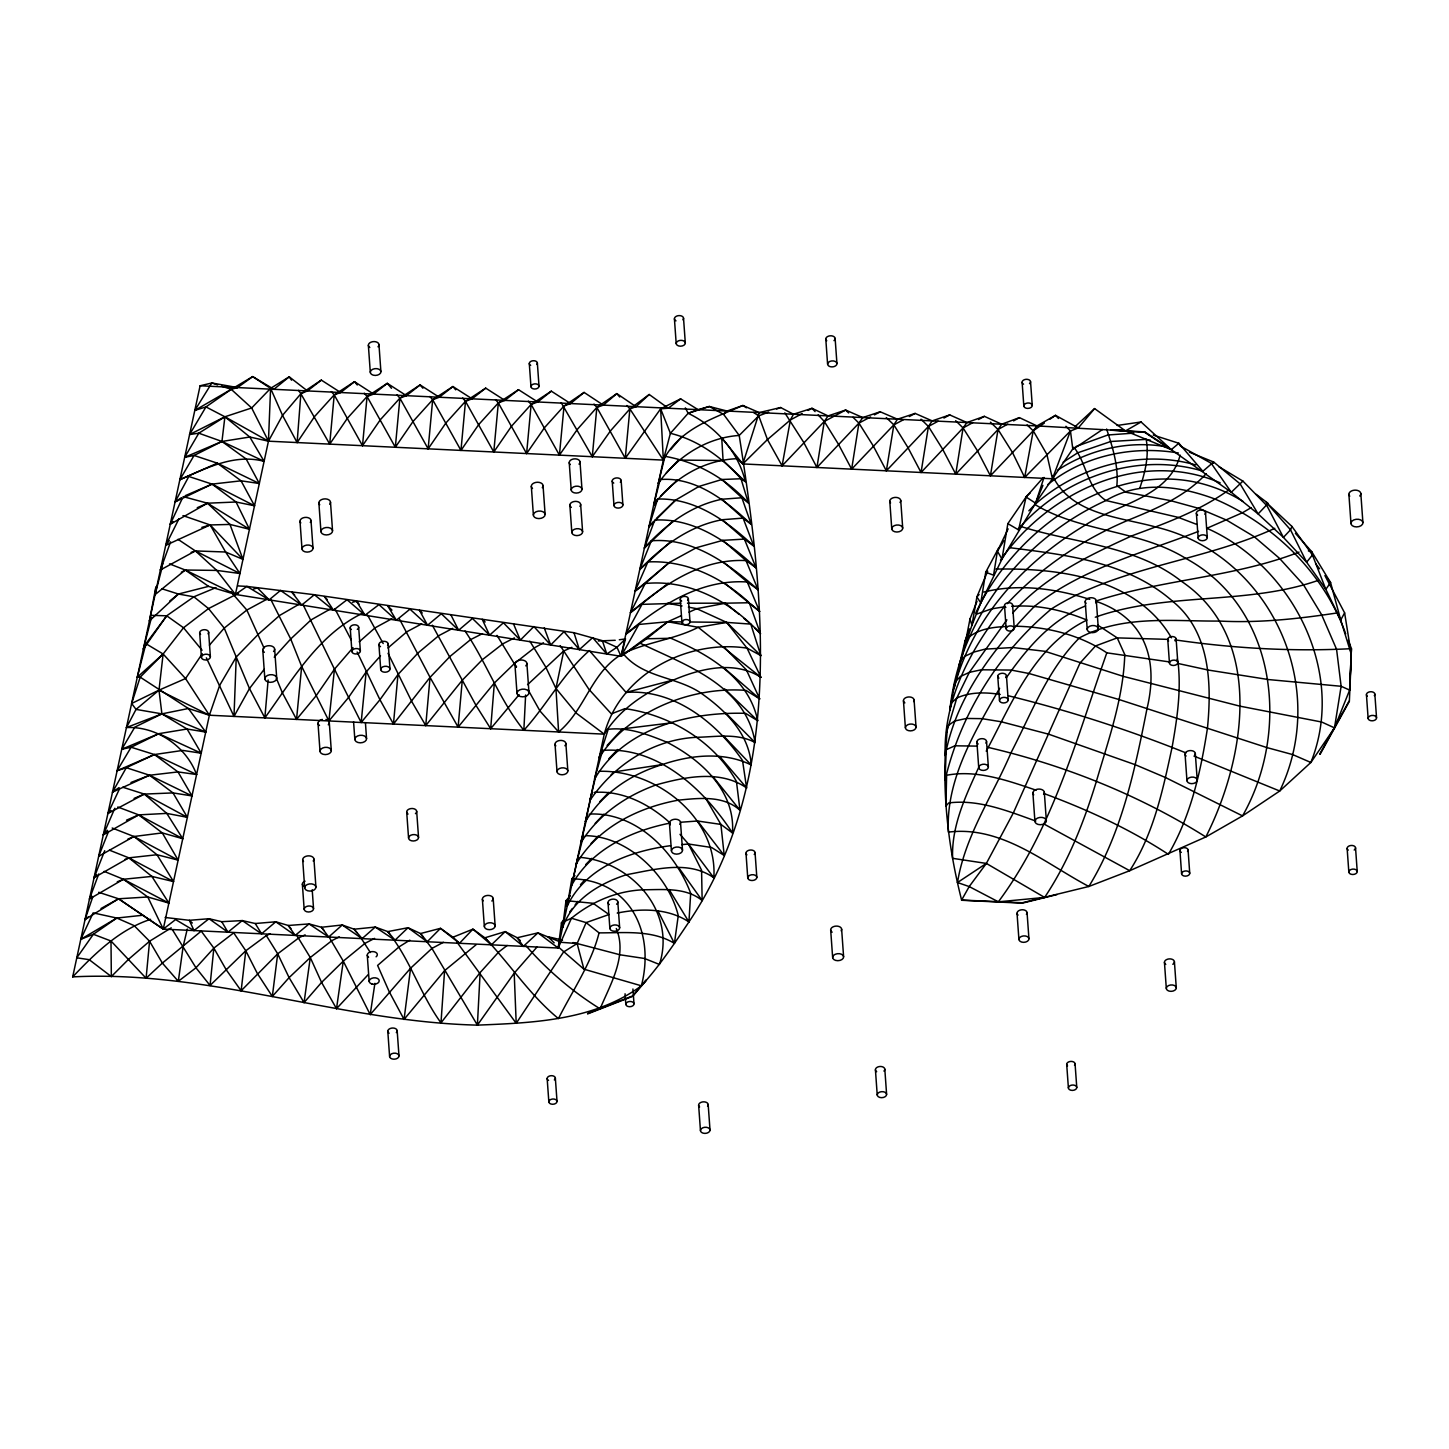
<?xml version="1.0" encoding="UTF-8"?>
<svg xmlns="http://www.w3.org/2000/svg" width="1449" height="1449" viewBox="0 0 1449 1449"><rect width="100%" height="100%" fill="white"/><g stroke="black" fill="none" stroke-linecap="round" stroke-linejoin="round"><path stroke-width="1.5" d="M594.144 792.422C622.563 790.248 649.695 804.267 670.181 823.05C631.347 830.748 591.717 849.114 571.757 885.031L571.848 878.8L574.927 875.649M264.298 669.203L249.482 688.565L233.995 716.404L236.241 657.013L224.233 628.105L208.529 608.58L193.876 596.807L178.408 594.036L162.034 588.819M681.32 615.644L667.79 621.748L646.634 638.755L621.06 656.306L235.408 594.434L268.445 441.184L270.601 388.35L289.22 376.812L307.442 390.922L321.334 380.109L340.66 392.516L354.498 381.685L373.607 394.092L387.281 383.333L406.445 395.668L420.101 384.927L439.264 397.243L452.921 386.539L472.084 398.819L485.723 388.133L504.904 400.395L518.525 389.69L537.724 401.971L551.308 391.158L570.544 403.547L584.11 392.425L603.327 405.122L616.839 393.621L636.02 406.68L649.224 394.49L668.243 408.22L680.65 398.855L698.11 409.669L709.322 406.481L727.09 411.045L742.902 405.485L759.222 412.585L780.649 407.531L793.491 414.233L812.001 408.31L828.085 415.899L845.673 410.049L862.771 417.547L880.249 411.788L897.474 419.214L915.134 413.418L932.196 420.88L949.729 414.903L966.918 422.547L984.36 416.334L1001.694 424.213L1019.426 417.638L1036.977 425.915L1125.475 430.914L1171.299 449.661L1231.288 492.28L1258.112 513.924L1283.416 537.398L1306.636 562.23L1325.835 589.345L1340.723 619.991L1351.193 654.006L1349.635 690.086L1334.493 727.869L1310.856 762.482L1279.721 791.009L1242.554 815.896L1205.822 836.961L1129.713 870.704L1088.851 886.48L1022.269 902.763L961.611 900.064C949.656 852.936 943.299 804.358 945.201 755.708C943.263 700.012 970.377 649.224 1004.121 606.841L991.424 608.906L976.517 614.159M1350.866 666.142L1349.363 701.334L1320.13 754.241M465.057 631.039C486.737 662.936 499.507 700.139 523.85 730.296L525.625 695.013M291.557 380.199L289.22 376.812L273.897 389.31L252.687 376.613L237.527 387.571L211.826 382.989L200.107 385.778L72.685 976.88C209.906 969.87 340.95 1021.799 477.391 1025.131L480.126 972.587L498.782 951.921L507.168 945.472M426.857 941.796L431.929 948.407L477.391 1025.131C533.812 1022.849 594.072 1020.494 641.4 985.809C659.349 966.157 674.147 944.005 688.927 921.944L690.684 893.29C675.18 852.048 636.781 812.201 589.87 814.03M617.22 913.069C640.911 908.233 668.17 908.106 688.927 921.944C785.467 777.986 764.511 597.223 739.207 435.443L723.685 414.45L709.322 406.481L688.148 413.291L670.398 433.323L663.352 460.112L621.06 656.306L667.79 621.748L683.059 621.911M394.092 940.039C412.313 966.066 422.22 997.039 440.985 1022.849L444.589 970.649L476.123 944.712M268.808 387.173L252.687 376.613L231.242 389.328L205.957 406.915L189.602 434.519L224.903 416.787L251.673 407.966L270.601 388.35L282.519 415.356L297.117 442.561L300.867 393.748L298.548 390.361M432.309 625.189L476.323 705.935L490.668 728.702L494.363 682.986L514.522 663.443L534.482 647.794L543.502 642.776M300.142 603.617L279.657 615.427L258.483 634.101L236.241 657.013L249.482 688.565L264.841 717.871L268.137 679.998M388.042 653.282L411.806 701.642L425.752 725.587L430.045 677.353L399.58 619.23M482.463 633.63L470.545 639.643L450.132 656.325L430.045 677.353L458.101 727.144L462.285 680.215L482.3 659.748L502.803 643.845L514.395 637.904M321.334 380.109L300.867 393.748L329.72 444.118L334.212 394.871L331.35 391.592M357.142 652.014L379.946 699.74L393.458 724.047L397.968 674.546L418.145 652.865L438.667 635.731L452.668 628.359M357.287 384.981L354.498 381.685L334.212 394.871L362.504 445.694L367.068 396.519L364.279 393.222M391.484 388.278L387.281 383.333L367.068 396.519L395.323 447.27L399.888 398.167L397.08 394.871M422.891 388.223L420.101 384.927L399.888 398.167L428.143 448.846L432.671 399.743L429.882 396.465M455.711 389.835L452.921 386.539L432.671 399.743L460.963 450.422L465.491 401.337L462.702 398.04M485.723 388.133L465.491 401.337L493.783 451.997L498.329 402.913L495.522 399.634M518.525 389.69L498.329 402.913L526.603 453.555L531.131 404.452L528.342 401.174M561.216 402.695L592.279 456.707L596.843 407.404L594.018 404.09M171.236 927.849L149.573 941.234L128.726 959.147L111.338 976.554L89.186 959.673L76.797 957.807L93.37 934.279L110.993 940.999L146.095 978.238L149.573 941.234L134.105 925.603L116.789 918.05L93.171 912.87L80.782 939.314L93.37 934.279L116.789 918.05L142.763 915.243L163.266 929.099L558.173 948.026L571.431 918.231C591.989 901.459 617.147 890.737 643.809 889.777C663.425 889.668 685.884 887.259 702.149 900.499L701.57 870.215L688.456 844.006L680.016 834.334M551.308 391.158L531.131 404.452L559.423 455.131L564.041 405.992L584.11 392.425M619.737 397.008L616.839 393.621L596.843 407.404L625.262 458.301L629.88 408.908L626.982 405.503M353.013 647.703L334.465 669.184L316.136 695.737L296.538 719.392L301.682 666.431L290.706 638.991L270.872 599.632M397.968 674.546L379.946 699.74L361.163 722.49L366.144 671.938L380.507 655.854M172.413 929.715L195.977 967.787L210.051 985.465L213.854 948.099L201.23 931.127L162.36 963.078L146.095 978.238M182.972 515.609L210.159 524.955L225.591 552.015L239.918 573.514L216.752 570.417L185.255 570.018L155.079 594.633L155.894 586.863L149.428 620.897L178.408 594.036L208.565 586.374L235.408 594.434L246.91 586.41L314.379 594.724L573.985 632.706L602.367 640.675L616.966 647.268L621.06 656.306L638.9 624.447L667.79 621.748L698.201 627.308L726.673 622.4L750.781 624.102L760.888 655.618L747.032 648.138L726.673 622.4L696.77 608.689L688.366 607.131M366.144 671.938L348.231 697.857L328.905 720.95L334.465 669.184L303.004 604.468M213.854 948.099L226.225 969.798L241.132 990.772L245.787 950.761L233.706 932.848L213.854 948.099L195.977 967.787L178.299 981.317L162.36 963.078L149.573 941.234M746.416 407.803L742.902 405.485C713.017 418.507 679.581 428.868 663.352 460.112L268.445 441.184L224.903 416.787L198.803 433.197L184.693 457.304L194.075 455.457L221.951 441.456L224.903 416.787L205.957 406.915L194.8 410.429L211.826 382.989L217.658 384.891M245.787 950.761L257.252 973.311L272.321 996.441L277.701 953.822L266.326 935.583L245.787 950.761L210.051 985.465M409.832 940.166L399.127 946.813L377.609 965.432L389.183 991.659L404.054 1019.426L410.574 968.222L431.929 948.407L443.394 942.303M599.107 771.303C656.18 769.654 717.798 817.598 713.832 877.804C688.51 859.764 654.423 869.617 626.276 874.743C599.107 883.727 572.735 899.159 562.61 927.451L566.016 900.644L570.363 895.844M165.132 917.471L189.348 920.314L209.018 918.72L221.751 921.691L242.255 920.586L255.259 923.52L275.799 921.781L288.26 925.476L309.054 923.919L321.515 927.269L342.236 924.987L354.136 929.207L375.219 927.07L387.807 931.598L408.02 927.722L420.536 933.536L440.478 928.338L452.957 937.213L472.935 929.153L484.872 937.811L505.176 931.616L517.239 937.738L537.959 932.866L558.173 948.026L561.487 922.814L564.222 919.246M305.123 934.859L298.983 937.72L277.701 953.822L289.094 977.622L304.055 1002.599L310.285 957.517L296.302 934.659M562.61 927.451L561.487 922.814L571.431 918.231L586.121 922.615L599.053 932.866C624.302 932.975 651.887 929.624 674.419 943.371L678.259 915.605C668.587 875.685 628.123 836.109 585.595 835.693M178.299 981.317L183.154 946.396L187.283 929.008M339.265 936.851L331.821 940.673L310.285 957.517L321.569 982.404L336.512 1008.667L343.286 961.158L329.249 937.322M374.585 938.391L365.148 943.245L343.286 961.158L370.201 1014.608L374.911 983.328M759.222 412.585L742.812 463.934L1052.427 478.768L1073.908 447.252C1086.985 463.662 1087.022 488.168 1105.967 500.521L1178.291 517.384L1196.693 524.393M1345.741 633.938C1323.969 572.971 1273.707 524.049 1214.552 498.891C1179.468 485.795 1139.584 480.416 1105.967 500.521C1023.012 538.34 959.329 618.361 949.874 710.173L950.906 703.435L956.793 698.056L969.327 672.354L1006.892 619.846M946.559 732.325L956.793 698.056C970.359 691.771 985.755 692.224 1000.208 694.433M818.142 414.885L824.3 421.442L838.319 444.01L851.65 469.15L858.931 423.108L862.771 417.547M921.039 419.214L928.429 426.459L942.538 449.045L955.76 474.149L963.078 427.944L966.918 422.547M784.833 412.856L803.634 442.253L816.928 467.484L824.3 421.442L828.085 415.899M886.299 417.602L893.852 424.865L907.889 447.469L921.057 472.483L928.429 426.459L932.196 420.88M853.044 417.294L858.931 423.108L873.204 445.821L886.353 470.816L893.852 424.865L897.474 419.214M955.67 420.699L963.078 427.944L977.405 450.711L990.41 475.797L998.035 429.502L1001.694 424.213M1030.185 492.877L1026.888 495.83L1007.852 523.632L1001.984 559.115L980.774 602.929L971.935 625.28L964.509 646.978L953.913 688.873C971.718 618.325 1024.298 561.469 1085.754 524.792C1117.523 504.035 1169.216 497.206 1180.156 455.095M670.507 845.691C630.424 850.98 585.74 867.208 567.229 906.023L571.848 878.8C630.605 880.032 655.057 932.866 641.4 985.809L583.929 969.182L558.861 947.411M1097.907 625.225L1117.233 637.886L1124.768 654.586C1123.373 698.255 1108.394 740.077 1096.295 781.645C1083.888 822.235 1068.293 861.956 1044.62 897.438L998.361 901.821L969.2 886.571L957.499 882.532C964.925 835.91 992.855 795.483 1011.13 752.484C1031.616 713.053 1047.446 669.873 1079.433 637.868C1122.613 614.666 1172.676 621.44 1219.696 621.06C1259.235 623.142 1298.612 618.795 1337.59 612.873M753.444 412.404L758.733 415.863L767.463 439.554L782.098 465.817L790.393 419.938L793.491 414.233M949.874 710.173L954.909 682.298L960.361 676.538L969.327 672.354L981.299 669.782L1011.257 670.072L1029.116 673.531L1119.081 699.541L1266.861 747.575L1292.671 754.585L1310.856 762.482C1346.954 672.861 1292.653 566.161 1206.908 528.287L1242.681 512.638L1251.193 507.621M990.428 422.184L998.035 429.502L1012.416 452.396L1024.66 477.446L1033.228 430.788L1036.977 425.915L1055.488 415.338L1078.328 427.908L1094.593 408.582L1125.475 430.914L1141.088 421.985L1171.299 449.661L1178.852 443.267L1202.851 471.287L1213.628 462.014L1240.145 483.894L1258.112 513.924L1268.11 503.364L1256.156 494.326M977.061 601.208L969.997 618.977L964.509 646.978L965.088 640.748L969.544 628.866M560.202 645.638L563.733 650.981L555.945 688.438L558.608 731.962C585.36 709.956 591.409 671.159 623.052 653.571C647.196 641.998 674.31 639.607 698.201 627.308L760.979 677.353L747.032 648.138C687.424 639.1 620.281 673.894 604.269 734.154L558.173 948.026M571.757 885.031L578.024 857.192L576.322 863.803C597.803 827.578 637.687 807.654 677.969 800.21C698.653 798.145 723.323 795.066 740.004 810.263L736.436 781.409C714.085 741.254 669.927 714.937 624.99 708.633L611.351 713.85L588.982 689.416L563.733 650.981L571.848 647.359M623.052 653.571C643.428 678.186 675.632 676.158 700.845 693.02C725.406 710.264 749.006 733.411 751.27 765.018C723.83 751.361 690.376 754.947 662.157 764.619C630.677 774.327 602.657 793.038 585.432 821.583L592.043 792.44L589.997 800.337C614.231 764.8 652.956 739.443 696.534 737.306C715.915 736.925 737.233 732.85 755.074 742.522C745.855 684.979 685.051 664.946 639.552 642.903M599.053 932.866C591.409 963.494 572.609 990.464 558.445 1018.593C529.917 995.228 510.066 964.092 484.872 937.811L491.41 944.82L505.176 931.616L523.361 946.36L537.959 932.866L561.107 942.303L577.137 943.534L620.154 954.819L644.497 958.477L659.422 964.454C676.52 911.53 631.239 861.666 579.998 857.355M589.997 800.337L596.445 773.295M523.85 730.296C547.016 704.775 563.19 673.459 589.381 650.601L626.077 692.423C674.039 688.782 716.73 722.797 742.522 760.49L746.597 787.912C720.298 769.6 685.16 776.845 656.361 784.833C625.66 795.881 598.256 814.736 580.85 842.775L587.352 816.077M768.694 412.077L758.733 415.863L739.207 435.443C706.587 437.598 676.774 456.743 658.353 483.296L664.946 456.326C697.422 461.996 725.967 478.605 748.3 502.839L741 478.75C722.327 457.685 698.056 439.989 670.398 433.323L660.653 408.817L680.65 398.855M802.185 413.599L790.393 419.938L767.463 439.554L742.812 463.934L737.269 458.663C703.544 460.003 673.423 478.079 653.644 505.085L660.146 479.547C696.19 476.649 726.565 501.227 751.252 524.411L741.87 497.75L721.928 479.492L699.034 486.411L675.542 500.122L656.343 518.543M621.06 656.306L625.461 638.918L619.321 639.752M576.322 863.803L583.476 835.675L580.85 842.775M155.079 594.633L162.016 567.791M216.064 587.588L193.876 596.807L166.707 615.807L143.379 648.989L151.475 617.473M760.979 677.353C734.643 660.346 700.881 668.369 673.948 679.816C646.453 691.789 620.426 708.144 604.269 734.154L209.38 715.226L188.388 708.507L140.191 677.154L137.293 677.19L145.914 643.7L166.707 615.807L183.534 627.761L202.063 650.239M646.634 638.755L670.941 638.284C708.271 654.169 748.898 677.715 757.7 720.714L745.547 713.325C689.724 711.803 624.573 727.416 594.597 779.037L602.53 750.419C657.973 746.054 704.214 789.596 732.469 832.958C735.476 790.937 701.225 759.783 666.812 742.16C648.228 734.715 628.631 726.945 608.218 729.282L599.198 757.664C628.739 710.879 692.042 686.174 745.945 690.394L759.693 698.871L746.416 669.927L723.649 646.761M1213.266 463.318L1213.628 462.014L1189.43 452.197M594.597 779.037L596.354 773.168M1139.874 487.915C1145.072 472.428 1149.256 455.729 1146.159 439.391L1110.803 441.492L1077.73 452.794L1063.168 462.177M675.542 500.122L648.989 526.712L657.647 499.036C695.375 497.913 727.507 521.441 753.77 546.038L743.102 518.108L721.91 499.235C690.956 505.574 665.145 524.936 644.388 548.03L654.731 520.082C694.234 517.854 728.557 542.053 756.052 567.809L744.406 539.1L722.2 519.72C689.38 525.878 662.447 546.001 639.752 569.529L651.326 540.821C692.876 537.325 728.539 563.733 758.081 589.707L746.018 560.582L722.797 540.35L696.371 547.704L669.347 562.466L635.079 591.21L647.902 561.94C685.703 560.002 722.055 577.39 749.26 602.748L760.49 633.756C731.238 601.951 689.416 579.039 645.167 583.53L635.079 591.21M585.432 821.583L587.859 814.012M202.28 653.753L185.544 678.549L158.992 690.159L136.043 709.394L126.443 727.561L161.908 713.868L188.388 708.507L205.74 732.071L161.908 713.868L136.043 709.394L131.624 703.49L140.191 677.154L163.121 654.006L183.534 627.761L208.529 608.58L238.56 593.202M1003.795 540.857L997.401 551.163L1001.984 559.115L1035.582 503.165L1044.023 477.446M109.4 850.146L128.834 857.844L151.873 876.41L168.881 903.071L147.762 896.985L118.564 898.778L85.038 919.554L92.664 897.13M1169.669 661.958L1106.819 652.829C1076.77 738.012 1053.025 828.23 998.361 901.821M183.117 496.609L207.497 503.201L229.974 524.429L242.979 559.368L225.591 552.015L195.398 550.928L160.404 569.964L170.584 541.854M112.189 828.013L133.942 836.508L156.999 854.729L173.518 881.572L151.873 876.41L123.419 879.271L89.476 898.978L98.731 873.964M1026.888 495.83L1026.091 497.043L1035.582 503.165L1052.427 478.768L1070.449 430.987L1078.328 427.908M160.404 569.964L162.813 563.697M117.786 807.002L138.724 814.881L162.288 832.903L178.136 860.108L156.999 854.729L128.834 857.844L94.076 877.677L104.708 850.69M108.566 831.4L98.677 856.305L133.942 836.508L162.288 832.903L182.755 838.717L166.78 813.396L144.302 794.088L122.767 787.224M1035.582 503.165L1042.918 485.379M1295.424 533.341L1311.743 551.707L1312.432 554.967L1306.636 562.23L1290.516 529.809L1266.281 502.441L1291.928 526.44L1290.516 529.809L1283.416 537.398L1266.915 505.701L1242.898 481.104L1218.826 466.65M649.224 394.49L629.88 408.908L663.352 460.112L664.946 456.326M205.74 732.071L187.084 729.01L158.774 733.683L131.116 747.231L117.134 770.705L126.317 767.698L149.573 775.251L173.011 792.911L187.374 817.327L166.78 813.396L138.724 814.881L103.296 834.896L114.815 808.252M599.198 757.664L602.53 750.419M979.107 766.521C965.867 795.573 951.359 825.604 952.609 858.333L986.352 863.423L1044.62 897.438M986.226 751.18C1012.036 702.747 1034.477 645.439 1086.931 620.063C1063.403 610.355 1037.919 604.36 1012.362 606.388M224.903 416.787L249.808 437.018L264.098 461.325C234.231 453.483 206.428 468.208 179.875 479.673L194.075 455.457L217.332 463.173L241.059 480.814L254.535 505.773L236.06 502.006L207.497 503.201L170.257 524.23L182.212 498.583M149.428 620.897L151.149 617.22M117.134 770.705L154.409 754.549L182.773 750.419L201.194 753.19L187.084 729.01L161.908 713.868L134.811 727.144L121.752 749.26L131.116 747.231L154.409 754.549L177.992 771.919L191.974 795.918L173.011 792.911L144.302 794.088L107.914 813.505L119.706 788.455M658.353 483.296L660.146 479.547M143.379 648.989L145.914 643.7L163.121 654.006L185.544 678.549L209.38 715.226L163.266 929.099L118.564 898.778L98.713 892.294M1008.124 528.885L997.401 551.163L993.561 575.199L985.737 572.21L998.741 547.867M189.602 434.519L198.803 433.197L221.951 441.456L246.167 458.989L259.335 483.513L241.059 480.814L212.061 484.111L175.057 501.952L188.823 476.486L212.061 484.111L236.06 502.006L249.463 529.265L229.974 524.429L210.159 524.955L165.711 545.367L178.988 518.706M756.052 567.809L746.018 560.582C700.972 558.318 663.225 585.142 630.46 612.692L645.167 583.53L669.347 562.466M975.72 613.144C1019.915 517.764 1141.74 438.703 1243.007 501.445M758.081 589.707L747.267 581.991C700.845 578.894 659.748 605.519 625.805 634.264L642.016 604.36L680.758 603.219M184.693 457.304L221.951 441.456L249.808 437.018L268.445 441.184L282.519 415.356L300.867 393.748L307.442 390.922M1324.911 575.579L1344.618 612.873L1340.723 619.991L1330.58 582.552L1311.743 551.707L1308.375 550.892M961.611 900.064L969.2 886.571L986.352 863.423L1013.34 812.943L1079.976 663.117L1095.516 645.946L1117.233 637.886L1168.111 639.371M1319.785 754.023L1348.983 701.244M196.593 774.527L177.992 771.919L149.573 775.251L112.515 792.114L126.317 767.698L154.409 754.549L196.593 774.527C185.961 746.253 156.709 726.13 126.443 727.561M236.241 657.013L219.723 685.25L209.38 715.226L158.992 690.159L131.624 703.49M999.593 688.293C974.561 732.306 945.581 779.689 948.389 832.106C1001.748 825.532 1044.638 863.043 1088.851 886.48C1121.924 832.722 1134.875 769.836 1146.992 708.688C1158.711 660.164 1145.724 618.053 1095.607 601.172C1162.062 579.365 1233.461 577.553 1299.047 552.105M1006.584 677.353C1027.069 648.156 1051.467 619.303 1085.573 605.954M89.476 898.978L91.595 895.79M653.644 505.085L657.647 499.036M297.117 442.561L314.614 416.515L334.212 394.871L340.66 392.516M329.72 444.118L347.47 418.163L367.068 396.519L373.607 394.092M362.504 445.694L380.308 419.775L399.888 398.167L406.445 395.668M395.323 447.27L413.128 421.369L432.671 399.743L439.264 397.243M428.143 448.846L445.93 422.945L465.491 401.337L472.084 398.819M460.963 450.422L478.75 424.521L498.329 402.913L504.904 400.395M493.783 451.997L511.606 426.097L531.131 404.452L537.724 401.971M264.841 717.871C292.517 679.653 317.947 635.26 361.743 613.633M526.603 453.555L544.498 427.672L564.041 405.992L570.544 403.547M559.423 455.131L577.445 429.266L596.843 407.404L603.327 405.122M536.927 947.121L514.196 973.167L477.391 1025.131M457.178 942.484L516.206 1023.32L563.552 951.993L577.137 943.534L586.121 922.615L609.015 914.518L593.112 903.288L566.016 900.644L567.229 906.023M592.279 456.707L610.482 430.86L629.88 408.908L636.02 406.68M625.262 458.301L660.653 408.817L668.243 408.22M165.711 545.367L169.243 540.604M587.66 1013.902L632.76 996.296L646.218 980.412M430.045 677.353L393.458 724.047M1000.498 560.238C1047.681 492.153 1139.874 448.248 1220.167 482.843M440.985 1022.849L480.126 972.587M569.656 912.091L572.373 908.505M575.108 904.919L577.825 901.35M462.285 680.215L425.752 725.587M94.076 877.677L96.558 874.526M494.363 682.986L458.101 727.144M404.054 1019.426L444.589 970.649M1198.522 531.366C1142.392 553.083 1082.475 568.225 1034.441 606.388C993.815 648.156 955.905 696.987 945.201 755.708L947.555 725.967L954.601 721.022L966.483 718.45L981.951 718.65L1001.205 721.765L1048.822 734.245L1135.4 764.764L1165.557 777.57L1242.554 815.896C1290.606 731.491 1277.185 607.837 1185.771 558.408C1139.222 529.591 1081.389 532.562 1034.93 504.506L1028.844 510.827M519.122 694.651L490.668 728.702M370.201 1014.608L410.574 968.222M645.91 980.14L632.543 995.97L587.533 1013.521M1012.706 612.945C1044.494 576.63 1088.851 555.492 1131.995 535.786C1165.612 523.234 1199.7 510.972 1228.987 489.798M670.652 449.661L682.044 436.312M1017.959 529.573C1062.534 477.627 1136.577 451.219 1203.177 471.215M648.989 526.712L653.3 521.731M304.055 1002.599L321.569 982.404L343.286 961.158M209.417 645.149L224.233 628.105L246.837 610.047L267.866 598.672M336.512 1008.667L368.082 974.742M1042.972 477.916L1026.091 497.043L1018.575 529.899L1007.852 523.632M272.321 996.441L289.094 977.622L310.285 957.517M103.296 834.896L107.443 830.313M580.488 884.669L584.816 879.869M274.205 657.194L290.706 638.991L310.992 619.937L330.137 609.123M816.928 467.484L858.931 423.108L870.559 416.932M782.098 465.817L824.3 421.442L845.673 410.049L848.607 412.947M979.107 594.507L976.898 596.934L971.935 625.28L969.997 618.977M921.057 472.483L963.078 427.944L972.75 422.673M241.132 990.772L277.701 953.822M851.65 469.15L893.852 424.865L903.524 419.667M886.353 470.816L928.429 426.459L938.119 421.206M955.76 474.149L998.035 429.502L1007.761 424.104M607.131 745.438L622.472 728.883L671.829 722.816M666.25 473.062L678.44 460.076L723.087 460.51L745.329 481.611C738.229 451.527 715.697 426.531 688.148 413.291L685.341 407.875M990.41 475.797L1033.228 430.788L1044.349 423.072M1206.166 473.66C1185.644 496.246 1157.045 508.382 1129.206 519.774C1083.327 538.937 1041.125 567.193 1007.2 603.672M595.213 823.34L604.016 814.084M591.083 843.481L598.346 835.856M608.797 758.805L617.691 749.495M104.147 871.374L123.419 879.271L147.762 896.985L163.266 929.099L175.583 919.59L194.003 930.566L209.018 918.72L227.928 932.196L242.255 920.586L261.563 933.808L275.799 921.781L295.198 935.42L309.054 923.919L328.669 937.014L342.236 924.987L362.105 938.626L375.219 927.07L394.979 940.202L408.02 927.722L427.22 941.741L440.478 928.338L459.46 943.299L472.935 929.153L491.41 944.82M72.685 976.88C94.928 953.533 119.307 929.515 150.605 919.336M1024.66 477.446L1070.449 430.987L1065.957 426.296M599.868 801.623L608.87 792.349M585.704 864.6L591.844 858.297M1242.898 481.104L1231.288 492.28L1211.183 463.263L1180.591 446.165L1178.852 443.267L1153.223 435.062M237.89 585.921L246.91 586.41L269.152 599.85L280.508 590.431L301.682 605.066L314.379 594.724L333.469 610.174L347.036 599.723L365.003 615.227L378.95 604.65L396.338 620.244L409.976 609.16L427.527 625.262L441.311 613.742L458.608 630.243L472.465 618.488L489.563 635.205L503.401 622.78L520.3 640.132L533.884 626.529L550.674 645.004L564.005 631.692L579.365 649.605L592.677 637.632L606.787 654.006L616.966 647.268L625.461 638.918M723.685 414.45L727.09 411.045M527.563 684.689L563.733 650.981M660.708 496.083L677.625 479.782M644.388 548.03L673.459 520.662M107.914 813.505L111.03 810.589M1075.267 426.495L1094.593 408.582M611.098 774.835L614.267 771.9L662.157 764.619M639.752 569.529L671.213 541.075M137.293 677.19L163.121 654.006L158.992 690.159L161.908 713.868M359.189 641.853L375.019 627.87L391.882 618.705M170.257 524.23L173.3 521.568M387.952 647.957L406.861 631.764L421.695 623.867M1047.681 484.672C1083.961 455.439 1132.864 445.278 1178.417 453.012M85.038 919.554L88.298 916.873M169.624 601.136L178.408 594.036M630.46 612.692L668.261 583.204M1034.93 504.506C1077.766 466.306 1140.001 449.081 1195.733 464.948M625.805 634.264L638.9 624.447M1049.927 419.196L1055.488 415.338L1058.476 418.471M112.515 792.114L118.999 787.64M1102.49 429.538L1072.84 449.389L1070.449 430.987M175.057 501.952L181.505 497.677M957.499 882.532L986.352 863.423M80.782 939.314L116.789 918.05M194.8 410.429L231.242 389.328L237.527 387.571M181.342 572.264L185.255 570.018L235.408 594.434L216.752 570.417L195.398 550.928L177.992 539.318M1057.462 470.309C1089.05 449.444 1128.988 440.116 1166.391 446.817M100.995 908.523L118.564 898.778L142.763 915.243M1013.594 420.88L1019.426 417.638M978.546 419.504L984.36 416.334M943.933 418.055L949.729 414.903M808.071 410.429L812.001 408.31L815.081 411.607M909.338 416.533L915.134 413.418M874.435 414.885L880.249 411.788M266.326 935.583L270.311 933.736M689.036 612.166L696.77 608.689L725.551 603.182L749.26 602.748M179.875 479.673L217.332 463.173L259.335 483.513M197.263 507.711L207.497 503.201L249.463 529.265M126.516 820.17L138.724 814.881L182.755 838.717M185.2 495.703L212.061 484.111L254.535 505.773M127.856 839.116L133.942 836.508L178.136 860.108M134.087 798.417L144.302 794.088L187.374 817.327M121.752 749.26L158.774 733.683L201.194 753.19M124.759 859.547L128.834 857.844L173.518 881.572M117.278 881.789L123.419 879.271L168.881 903.071M130.953 782.496L149.573 775.251L191.974 795.918M776.664 409.035L780.649 407.531M1274.758 528.342C1202.525 561.614 1119.516 566.106 1051.485 608.87C999.049 652.702 960.615 713.506 945.02 780.196L946.269 749.676L954.891 745.8L977.495 746.126M688.148 413.291L698.11 409.669M1076.027 446.491L1107.869 434.99L1133.861 433.106M983.835 592.061C1018.701 583.313 1055.868 588.674 1089.739 599.361M1095.281 617.202C1166.88 591.753 1245.705 605.41 1317.739 580.542M191.159 552.341L195.398 550.928L239.918 573.514M201.846 527.382L210.159 524.955L242.979 559.368M253.285 589.109L257.487 587.932L269.152 599.85M626.077 692.423L673.948 679.816M352.433 602.259L356.545 601.226L359.098 604.161M1022.342 903.162L1057.064 894.558M1117.107 425.463L1141.088 421.985M615.227 640.295L598.292 640.965M681.736 844.64L688.456 844.006L711.622 847.502L724.228 855.49L720.896 824.409L705.536 798.037M722.2 519.72L743.102 518.108L751.252 524.411M721.91 499.235L741.87 497.75L748.3 502.839M680.704 822.253L697.567 821.003L720.896 824.409L732.469 832.958M722.797 540.35L744.406 539.1L753.77 546.038M721.928 479.492L741 478.75L745.329 481.611M1007.254 626.511C992.384 626.946 975.648 629.192 965.088 640.748L958.64 667.862L959.962 661.686L964.78 656.325L973.837 652.068L984.994 649.152L1012.851 647.522L1045.037 651.326L1123.5 676.429L1239.801 706.134L1321.742 722.037L1334.493 727.869L1341.122 686.283L1336.576 649.297L1321.56 614.593L1303.394 584.635L1279.449 558.3L1254.055 536.565L1226.615 520.119L1199.518 508.599L1170.647 500.666L1125.945 492.225L1116.853 485.687C1118.664 466.18 1112.542 447.18 1106.619 429.031M995.934 569.113C1059.364 567.827 1136.469 577.97 1171.462 637.832M687.478 603.219L725.551 603.182L739.008 614.34M689.597 621.983L726.673 622.4L760.888 655.618M152.018 615.372L166.707 615.807M1015.495 626.222C1047.5 626.783 1080.03 634.934 1106.819 652.829M200.107 385.778L1036.977 425.915M961.593 900.264L1022.269 903.162M1144.782 431.947L1111.274 429.81M1111.256 430.208L1144.71 432.345L1168.546 448.085M1009.989 547.722C1066.844 554.949 1128.191 561.904 1172.875 601.498C1210.332 632.054 1211.817 684.163 1207.415 728.449C1200.623 772.027 1190.879 815.878 1168.401 854.349C1129.713 829.009 1087.619 809.719 1044.367 793.672M1174.867 639.842C1233.334 648.373 1292.436 651.742 1351.446 648.663L1349.635 690.086L1341.122 686.283L1268.509 679.563L1208.249 670.054L1178.164 663.515L1177.149 659.168M1008.45 695.792C1068.855 710.626 1128.173 729.68 1186.025 752.937M667.337 603.237L682.044 605.954M1146.159 439.391L1150.47 440.242M1119.063 429.628L1125.475 430.914M988.001 747.358C1064.743 765.271 1138.95 794.885 1205.822 836.961C1245.234 759.403 1265.448 638.303 1181.659 581.447C1135.473 544.987 1074.687 543.61 1020.676 526.404M562.538 940.129L547.939 936.724L554.188 942.828M572.953 942.556L577.137 943.534L583.929 969.182M270.601 388.35L273.897 389.31M221.534 386.159L231.242 389.328L251.673 407.966L268.445 441.184M1035.8 821.058C1007.943 811.114 978.981 799.178 948.787 802.909L945.925 805.988L946.614 775.269C976.753 769.455 1007.852 780.631 1036.144 790.212M169.515 563.896L185.255 570.018L208.565 586.374M1193.994 756.088L1279.721 791.009C1330.454 685.449 1270.175 554.315 1155.668 526.983C1119.063 516.858 1070.956 514.721 1052.481 475.507M221.951 441.456L264.098 461.325M1043.968 824.01L1129.713 870.704C1153.748 833.736 1162.859 789.922 1172.06 747.43C1176.95 719.755 1181.243 691.662 1178.164 663.515M1164.199 445.042L1171.299 449.661M1144.873 431.983L1168.782 447.759M604.269 734.154L576.503 713.325L555.945 688.438L545.621 666.812L529.845 641.201M230.862 591.717L246.837 610.047L264.08 648.138M723.92 582.57L759.62 611.514L747.267 581.991L723.178 561.904M744.062 618.524L749.115 622.708M750.999 604.215L759.62 611.514M723.25 667.283L759.693 698.871M192.319 923.013L189.348 920.314L194.003 930.566M485.143 621.983L482.227 619.321L489.563 635.205M520.227 940.51L517.239 937.738L523.361 946.36M526.222 946.034C547.631 970.522 572.409 991.551 600.103 1008.83C610.446 983.998 627.598 955.851 616.296 928.537M452.957 937.213L459.46 943.299M1027.087 424.937L1033.228 430.788L1046.866 454.334L1052.427 478.768M724.699 688.945L757.7 720.714M754.947 628.232L760.49 633.756M422.239 613.036L419.467 610.264L427.527 625.262M391.954 610.101L387.789 605.954L396.338 620.244M725.406 712.709L755.074 742.522M294.672 595.014L291.738 592.007L301.682 605.066M723.594 735.983L751.27 765.018M327.184 599.56L324.485 596.59L333.469 610.174M558.608 731.962L539.988 711.006L528.197 689.996M290.941 928.537L288.26 925.476L295.198 935.42M719.682 756.487L746.597 787.912M362.105 938.626L354.136 929.207L356.889 932.721M1327.574 578.984L1330.58 582.552L1325.835 589.345L1312.432 554.967L1291.928 526.44M394.979 940.202L387.807 931.598L390.306 934.985M427.22 941.741L420.536 933.536L423.054 936.851M742.812 463.934L721.711 437.833L723.087 460.51M712.817 776.447L740.004 810.263M361.018 937.992L370.346 952.5M1315.62 563.679L1319.604 568.787M697.567 821.003L724.228 855.49M324.087 930.62L321.515 927.269L328.669 937.014M688.456 844.006L713.832 877.804M678.603 867.534L702.149 900.499M497.007 635.387L516.442 667.228M255.259 923.52L261.563 933.808M669.112 889.487L688.927 921.944M356.545 601.226L365.003 615.227M221.751 921.691L227.928 932.196M367.611 615.155L383.188 643.537M296.538 719.392L282.32 692.676L276.433 678.44M334.954 608.87L351.31 640.06M361.163 722.49L334.465 669.184M657.882 910.823L674.419 943.371M328.905 720.95L301.682 666.431M450.856 614.738L458.608 630.243M206.356 657.846L233.995 716.404M513.435 623.668L520.3 640.132M1348.186 640.241L1351.446 648.663L1351.193 654.006L1344.618 612.873M544.244 627.924L550.674 645.004M602.367 640.675L606.787 654.006M573.985 632.706L579.365 649.605M1360.828 493.566L1362.911 522.654A5.995 3.84 -4.1 0 1 1354.181 526.603A5.995 3.84 -4.1 0 1 1353.728 519.956A5.995 3.84 -4.1 0 1 1362.911 522.654M1374.847 694.143L1376.55 717.816A4.22 2.699 -4.1 0 1 1370.392 720.588A4.22 2.699 -4.1 0 1 1370.084 715.915A4.22 2.699 -4.1 0 1 1376.55 717.816M1366.443 694.741L1368.128 718.414M1348.892 494.399L1350.975 523.487M1355.54 847.864L1357.224 871.501A4.202 2.699 -4.1 0 1 1351.084 874.272A4.202 2.699 -4.1 0 1 1350.776 869.599A4.202 2.699 -4.1 0 1 1357.224 871.501M1347.135 848.444L1348.838 872.081M1205.514 512.692L1207.289 537.47A4.582 2.934 -4.1 0 1 1200.623 540.477A4.582 2.934 -4.1 0 1 1200.261 535.406A4.582 2.934 -4.1 0 1 1207.289 537.47M1196.385 513.326L1198.16 538.104M1195.316 753.516L1197.218 779.997A5.144 3.296 -4.1 0 1 1189.72 783.384A5.144 3.296 -4.1 0 1 1189.339 777.696A5.144 3.296 -4.1 0 1 1197.218 779.997M1185.065 754.241L1186.966 780.721M1176.117 638.937L1177.802 662.501A4.184 2.681 -4.1 0 1 1171.698 665.254A4.184 2.681 -4.1 0 1 1171.39 660.617A4.184 2.681 -4.1 0 1 1177.802 662.501M1188.071 850.02L1189.738 873.258A4.075 2.608 -4.1 0 1 1183.797 875.939A4.075 2.608 -4.1 0 1 1183.489 871.429A4.075 2.608 -4.1 0 1 1189.738 873.258M1167.767 639.516L1169.452 663.099M1179.939 850.599L1181.605 873.819M1174.415 961.738L1176.28 987.783A4.999 3.206 -4.1 0 1 1168.999 991.08A4.999 3.206 -4.1 0 1 1168.619 985.537A4.999 3.206 -4.1 0 1 1176.28 987.783M1164.453 962.444L1166.318 988.49M1096.332 600.9L1098.324 628.703A5.561 3.568 -4.1 0 1 1090.209 632.38A5.561 3.568 -4.1 0 1 1089.793 626.203A5.561 3.568 -4.1 0 1 1098.324 628.703M1085.229 601.697L1087.221 629.5M1030.547 381.721L1032.249 405.394A4.22 2.717 -4.1 0 1 1026.091 408.183A4.22 2.717 -4.1 0 1 1025.765 403.492A4.22 2.717 -4.1 0 1 1032.249 405.394M1075.067 1063.801L1076.77 1087.42A4.202 2.699 -4.1 0 1 1070.648 1090.191A4.202 2.699 -4.1 0 1 1070.322 1085.536A4.202 2.699 -4.1 0 1 1076.77 1087.42M1022.125 382.301L1023.827 405.992M1066.699 1064.399L1068.402 1088M1044.331 792.349L1046.341 820.641A5.724 3.677 -4.1 0 1 1037.991 824.409A5.724 3.677 -4.1 0 1 1037.556 818.069A5.724 3.677 -4.1 0 1 1046.341 820.641M1032.902 793.146L1034.93 821.438M1012.579 605.03L1014.246 628.196A4.057 2.608 -4.1 0 1 1008.341 630.876A4.057 2.608 -4.1 0 1 1008.033 626.385A4.057 2.608 -4.1 0 1 1014.246 628.196M1027.069 912.635L1028.935 938.771A5.017 3.224 -4.1 0 1 1021.617 942.067A5.017 3.224 -4.1 0 1 1021.237 936.507A5.017 3.224 -4.1 0 1 1028.935 938.771M1004.501 605.61L1006.167 628.775M1006.457 675.777L1008.178 699.849A4.347 2.789 -4.1 0 1 1001.839 702.729A4.347 2.789 -4.1 0 1 1001.494 697.893A4.347 2.789 -4.1 0 1 1008.178 699.849M1017.035 913.341L1018.919 939.477M997.763 676.375L999.502 700.465M986.534 741.435L988.363 766.974A4.836 3.097 -4.1 0 1 981.317 770.162A4.836 3.097 -4.1 0 1 980.955 764.8A4.836 3.097 -4.1 0 1 988.363 766.974M976.898 742.105L978.727 767.644M900.735 500.557L902.709 528.106A5.488 3.514 -4.1 0 1 894.721 531.729A5.488 3.514 -4.1 0 1 894.305 525.643A5.488 3.514 -4.1 0 1 902.709 528.106M914.084 699.994L916.04 727.072A5.325 3.423 -4.1 0 1 908.251 730.586A5.325 3.423 -4.1 0 1 907.853 724.681A5.325 3.423 -4.1 0 1 916.04 727.072M889.795 501.318L891.769 528.885M903.452 700.755L905.39 727.833M835.131 338.486L836.942 363.572A4.673 3.007 -4.1 0 1 830.114 366.651A4.673 3.007 -4.1 0 1 829.752 361.471A4.673 3.007 -4.1 0 1 836.942 363.572M884.814 1069.181L886.607 1094.339A4.709 3.025 -4.1 0 1 879.76 1097.436A4.709 3.025 -4.1 0 1 879.398 1092.22A4.709 3.025 -4.1 0 1 886.607 1094.339M825.803 339.138L827.596 364.224M875.431 1069.833L877.225 1094.991M841.634 929.226L843.608 956.775A5.488 3.514 -4.1 0 1 835.602 960.397A5.488 3.514 -4.1 0 1 835.185 954.311A5.488 3.514 -4.1 0 1 843.608 956.775M830.675 930.004L832.65 957.554M755.056 852.61L756.831 877.297A4.546 2.916 -4.1 0 1 750.202 880.286A4.546 2.916 -4.1 0 1 749.857 875.25A4.546 2.916 -4.1 0 1 756.831 877.297M746 853.262L747.756 877.931M683.53 318.219L685.305 342.942A4.564 2.934 -4.1 0 1 678.657 345.949A4.564 2.934 -4.1 0 1 678.295 340.895A4.564 2.934 -4.1 0 1 685.305 342.942M674.419 318.852L676.194 343.576M688.347 598.709L690.014 621.838A4.039 2.59 -4.1 0 1 684.109 624.501A4.039 2.59 -4.1 0 1 683.801 620.027A4.039 2.59 -4.1 0 1 690.014 621.838M680.287 599.27L681.936 622.4M708.181 1104.573L710.01 1129.985A4.782 3.061 -4.1 0 1 703.019 1133.136A4.782 3.061 -4.1 0 1 702.656 1127.847A4.782 3.061 -4.1 0 1 710.01 1129.985M680.523 822.416L682.515 850.183A5.561 3.568 -4.1 0 1 674.419 853.841A5.561 3.568 -4.1 0 1 674.002 847.683A5.561 3.568 -4.1 0 1 682.515 850.183M698.635 1105.243L700.465 1130.655M669.438 823.195L671.43 850.961M621.15 480.47L622.889 504.922A4.474 2.862 -4.1 0 1 616.368 507.856A4.474 2.862 -4.1 0 1 616.042 502.912A4.474 2.862 -4.1 0 1 622.889 504.922M612.221 481.104L613.978 505.538M632.923 988.979L633.992 1003.795A4.093 2.626 -4.1 0 1 628.015 1006.494A4.093 2.626 -4.1 0 1 627.707 1001.965A4.093 2.626 -4.1 0 1 633.992 1003.795M625.062 993.779L625.823 1004.374M617.817 901.948L619.665 927.74A4.908 3.152 -4.1 0 1 612.492 930.982A4.908 3.152 -4.1 0 1 612.13 925.531A4.908 3.152 -4.1 0 1 619.665 927.74M580.017 461.941L581.973 489.237A5.398 3.459 -4.1 0 1 574.094 492.787A5.398 3.459 -4.1 0 1 573.695 486.81A5.398 3.459 -4.1 0 1 581.973 489.237M580.651 504.469L582.607 531.747A5.398 3.459 -4.1 0 1 574.728 535.315A5.398 3.459 -4.1 0 1 574.329 529.32A5.398 3.459 -4.1 0 1 582.607 531.747M608.019 902.636L609.866 928.429M569.24 462.702L571.196 489.979M569.874 505.23L571.83 532.508M565.871 743.536L567.845 770.904A5.434 3.478 -4.1 0 1 559.93 774.49A5.434 3.478 -4.1 0 1 559.513 768.477A5.434 3.478 -4.1 0 1 567.845 770.904M537.362 363.029L539.01 386.14A4.039 2.59 -4.1 0 1 533.123 388.803A4.039 2.59 -4.1 0 1 532.815 384.329A4.039 2.59 -4.1 0 1 539.01 386.14M543.049 485.632L545.114 514.377A5.887 3.767 -4.1 0 1 536.547 518.271A5.887 3.767 -4.1 0 1 536.094 511.751A5.887 3.767 -4.1 0 1 545.114 514.377M529.302 363.608L530.968 386.702M555.039 744.297L557.014 771.665M531.33 486.447L533.395 515.21M526.893 663.443L528.976 692.55A5.995 3.84 -4.1 0 1 520.227 696.498A5.995 3.84 -4.1 0 1 519.774 689.851A5.995 3.84 -4.1 0 1 528.976 692.55M555.347 1078.038L557.014 1101.331A4.093 2.626 -4.1 0 1 551.037 1104.047A4.093 2.626 -4.1 0 1 550.729 1099.501A4.093 2.626 -4.1 0 1 557.014 1101.331M547.161 1078.599L548.845 1101.91M514.92 664.276L517.003 693.401M493.185 898.507L495.141 925.82A5.416 3.478 -4.1 0 1 487.244 929.389A5.416 3.478 -4.1 0 1 486.846 923.393A5.416 3.478 -4.1 0 1 495.141 925.82M482.39 899.268L484.346 926.581M416.678 811.368L418.544 837.431A4.999 3.206 -4.1 0 1 411.262 840.728A4.999 3.206 -4.1 0 1 410.882 835.185A4.999 3.206 -4.1 0 1 418.544 837.431M378.968 344.645L380.906 371.65A5.307 3.405 -4.1 0 1 373.172 375.146A5.307 3.405 -4.1 0 1 372.755 369.26A5.307 3.405 -4.1 0 1 380.906 371.65M406.698 812.074L408.564 838.138M368.372 345.387L370.31 372.393M388.169 643.972L389.962 668.913A4.637 2.97 -4.1 0 1 383.206 671.974A4.637 2.97 -4.1 0 1 382.844 666.83A4.637 2.97 -4.1 0 1 389.962 668.913M378.932 644.624L380.725 669.565M397.171 1030.692L398.982 1055.85A4.691 3.007 -4.1 0 1 392.136 1058.947A4.691 3.007 -4.1 0 1 391.773 1053.731A4.691 3.007 -4.1 0 1 398.982 1055.85M387.807 1031.362L389.6 1056.502M358.664 627.236L360.366 650.963A4.238 2.717 -4.1 0 1 354.19 653.753A4.238 2.717 -4.1 0 1 353.864 649.061A4.238 2.717 -4.1 0 1 360.366 650.963M365.456 723.142L366.561 738.628A5.868 3.767 -4.1 0 1 357.994 742.504A5.868 3.767 -4.1 0 1 357.541 735.983A5.868 3.767 -4.1 0 1 366.561 738.628M350.223 627.834L351.908 651.561M353.574 721.747L354.842 739.443M367.285 955.199L369.151 981.39M330.499 502.205L332.546 530.787A5.814 3.731 -4.1 0 1 324.051 534.627A5.814 3.731 -4.1 0 1 323.616 528.179A5.814 3.731 -4.1 0 1 332.546 530.787M318.889 503.038L320.935 531.602M329.285 722.49L331.296 750.546A5.651 3.623 -4.1 0 1 323.055 754.277A5.651 3.623 -4.1 0 1 322.62 748.01A5.651 3.623 -4.1 0 1 331.296 750.546M311.01 520.535L313.002 548.157A5.506 3.532 -4.1 0 1 304.96 551.797A5.506 3.532 -4.1 0 1 304.544 545.693A5.506 3.532 -4.1 0 1 313.002 548.157M318.001 723.286L320.012 751.343M300.015 521.296L301.99 548.936M313.926 859.058L315.918 887.06A5.633 3.604 -4.1 0 1 307.713 890.773A5.633 3.604 -4.1 0 1 307.297 884.524A5.633 3.604 -4.1 0 1 315.918 887.06M312.205 889.777L313.545 908.65A4.709 3.025 -4.1 0 1 306.699 911.747A4.709 3.025 -4.1 0 1 306.337 906.549A4.709 3.025 -4.1 0 1 313.545 908.65M302.696 859.855L304.688 887.839M302.37 884.162L304.163 909.32M274.64 649.098L276.723 678.06A5.941 3.822 -4.1 0 1 268.029 681.99A5.941 3.822 -4.1 0 1 267.594 675.397A5.941 3.822 -4.1 0 1 276.723 678.06M262.776 649.931L264.841 678.893M208.638 632.271L210.377 656.777A4.492 2.88 -4.1 0 1 203.838 659.73A4.492 2.88 -4.1 0 1 203.494 654.749A4.492 2.88 -4.1 0 1 210.377 656.777M199.672 632.887L201.429 657.393M660.653 408.817L663.352 460.112M514.196 973.167L516.206 1023.32M110.993 940.999L111.338 976.554M368.626 957.209A5.035 3.242 -4.1 0 1 368.752 952.699A5.035 3.242 -4.1 0 1 375.744 952.337A5.035 3.242 -4.1 0 1 376.106 956.811M328.47 720.805A5.651 3.623 -4.1 0 1 328.253 724.79M319.505 725.532A5.651 3.623 -4.1 0 1 322.312 719.41M325.934 719.465A5.651 3.623 -4.1 0 1 326.894 719.791M571.323 507.385A5.398 3.459 -4.1 0 1 571.214 502.731A5.398 3.459 -4.1 0 1 578.386 501.897A5.398 3.459 -4.1 0 1 579.944 506.371M532.508 488.512A5.887 3.767 -4.1 0 1 533.051 483.531A5.887 3.767 -4.1 0 1 540.749 482.879A5.887 3.767 -4.1 0 1 542.288 487.697M319.722 504.759A5.814 3.731 -4.1 0 1 320.881 499.959A5.814 3.731 -4.1 0 1 328.38 499.579A5.814 3.731 -4.1 0 1 329.738 504.252M570.326 464.586A5.398 3.459 -4.1 0 1 570.96 459.931A5.398 3.459 -4.1 0 1 578.187 459.568A5.398 3.459 -4.1 0 1 579.02 464.151M200.578 634.463A4.492 2.88 -4.1 0 1 200.994 630.659A4.492 2.88 -4.1 0 1 206.863 630.17A4.492 2.88 -4.1 0 1 208.058 633.847M609.323 904.593A4.908 3.152 -4.1 0 1 609.449 900.209A4.908 3.152 -4.1 0 1 616.26 899.847A4.908 3.152 -4.1 0 1 616.604 904.212M1197.599 515.156A4.582 2.934 -4.1 0 1 1197.508 511.207A4.582 2.934 -4.1 0 1 1203.594 510.501A4.582 2.934 -4.1 0 1 1204.934 514.286M369.803 347.488A5.307 3.405 -4.1 0 1 369.803 342.833A5.307 3.405 -4.1 0 1 377.03 342.218A5.307 3.405 -4.1 0 1 378.008 346.8M1165.775 964.436A4.999 3.206 -4.1 0 1 1166.028 959.89A4.999 3.206 -4.1 0 1 1173.074 959.745A4.999 3.206 -4.1 0 1 1172.821 964.291M876.681 1071.717A4.709 3.025 -4.1 0 1 876.681 1067.587A4.709 3.025 -4.1 0 1 883.093 1067.044A4.709 3.025 -4.1 0 1 883.944 1071.083M408.038 814.066A4.999 3.206 -4.1 0 1 408.165 809.593A4.999 3.206 -4.1 0 1 415.102 809.23A4.999 3.206 -4.1 0 1 415.446 813.668M1005.878 607.385A4.057 2.608 -4.1 0 1 1005.316 603.871A4.057 2.608 -4.1 0 1 1010.768 603.056A4.057 2.608 -4.1 0 1 1012.054 606.461M1186.097 756.034A5.144 3.296 -4.1 0 1 1186.568 751.687A5.144 3.296 -4.1 0 1 1193.306 751.125A5.144 3.296 -4.1 0 1 1194.646 755.309M264.352 652.304A5.941 3.822 -4.1 0 1 264.37 647.087A5.941 3.822 -4.1 0 1 272.466 646.399A5.941 3.822 -4.1 0 1 273.553 651.525M1018.049 915.098A5.017 3.224 -4.1 0 1 1018.52 910.841A5.017 3.224 -4.1 0 1 1025.095 910.298A5.017 3.224 -4.1 0 1 1026.417 914.391M746.905 854.856A4.546 2.916 -4.1 0 1 747.43 850.925A4.546 2.916 -4.1 0 1 753.516 850.617A4.546 2.916 -4.1 0 1 754.223 854.475M675.977 320.863A4.564 2.934 -4.1 0 1 675.361 316.914A4.564 2.934 -4.1 0 1 681.483 315.973A4.564 2.934 -4.1 0 1 682.95 319.812M548.555 1080.411A4.093 2.626 -4.1 0 1 548.175 1076.716A4.093 2.626 -4.1 0 1 553.953 1076.227A4.093 2.626 -4.1 0 1 554.333 1079.922M1348.258 850.128A4.202 2.699 -4.1 0 1 1348.476 846.307A4.202 2.699 -4.1 0 1 1354.417 846.18A4.202 2.699 -4.1 0 1 1354.199 850.02M300.812 522.944A5.506 3.532 -4.1 0 1 301.917 518.398A5.506 3.532 -4.1 0 1 308.999 518.036A5.506 3.532 -4.1 0 1 310.303 522.455M1033.717 794.849A5.724 3.677 -4.1 0 1 1034.876 790.122A5.724 3.677 -4.1 0 1 1042.229 789.759A5.724 3.677 -4.1 0 1 1043.588 794.36M303.62 886.027A4.709 3.025 -4.1 0 1 305.051 881.173M1023.555 384.166A4.22 2.717 -4.1 0 1 1023.157 380.363A4.22 2.717 -4.1 0 1 1029.098 379.855A4.22 2.717 -4.1 0 1 1029.514 383.659M1349.744 496.192A5.995 3.84 -4.1 0 1 1351.102 491.157A5.995 3.84 -4.1 0 1 1358.945 491.012A5.995 3.84 -4.1 0 1 1359.742 495.993M483.169 900.88A5.416 3.478 -4.1 0 1 484.527 896.261A5.416 3.478 -4.1 0 1 491.736 896.37A5.416 3.478 -4.1 0 1 491.845 901.006M1367.276 696.208A4.22 2.699 -4.1 0 1 1367.675 692.64A4.22 2.699 -4.1 0 1 1373.199 692.187A4.22 2.699 -4.1 0 1 1374.304 695.629M904.882 702.874A5.325 3.423 -4.1 0 1 904.647 698.382A5.325 3.423 -4.1 0 1 911.566 697.349A5.325 3.423 -4.1 0 1 913.631 701.551M832.143 932.178A5.488 3.514 -4.1 0 1 831.907 927.559A5.488 3.514 -4.1 0 1 839.025 926.491A5.488 3.514 -4.1 0 1 841.163 930.838M826.745 340.769A4.673 3.007 -4.1 0 1 827.397 336.657A4.673 3.007 -4.1 0 1 833.773 336.548A4.673 3.007 -4.1 0 1 833.99 340.642M389.057 1033.228A4.691 3.007 -4.1 0 1 389.075 1029.116A4.691 3.007 -4.1 0 1 395.45 1028.573A4.691 3.007 -4.1 0 1 396.32 1032.612M1168.6 640.983A4.184 2.681 -4.1 0 1 1169.198 637.325A4.184 2.681 -4.1 0 1 1174.904 637.216A4.184 2.681 -4.1 0 1 1175.085 640.875M1067.551 1065.866A4.202 2.699 -4.1 0 1 1067.931 1062.316A4.202 2.699 -4.1 0 1 1073.437 1061.863A4.202 2.699 -4.1 0 1 1074.524 1065.287M890.574 502.948A5.488 3.514 -4.1 0 1 891.678 498.42A5.488 3.514 -4.1 0 1 898.742 498.058A5.488 3.514 -4.1 0 1 900.028 502.477M555.818 745.909A5.434 3.478 -4.1 0 1 557.05 741.345A5.434 3.478 -4.1 0 1 564.168 741.218A5.434 3.478 -4.1 0 1 564.893 745.746M699.595 1106.927A4.782 3.061 -4.1 0 1 700.048 1102.87A4.782 3.061 -4.1 0 1 706.315 1102.345A4.782 3.061 -4.1 0 1 707.565 1106.257M530.678 365.383A4.039 2.59 -4.1 0 1 530.135 361.888A4.039 2.59 -4.1 0 1 535.55 361.055A4.039 2.59 -4.1 0 1 536.836 364.442M1181.333 852.392A4.075 2.608 -4.1 0 1 1180.772 848.86A4.075 2.608 -4.1 0 1 1186.26 848.027A4.075 2.608 -4.1 0 1 1187.546 851.451M670.235 824.843A5.561 3.568 -4.1 0 1 671.358 820.261A5.561 3.568 -4.1 0 1 678.494 819.899A5.561 3.568 -4.1 0 1 679.816 824.354M681.664 601.063A4.039 2.59 -4.1 0 1 681.193 597.477A4.039 2.59 -4.1 0 1 686.754 596.825A4.039 2.59 -4.1 0 1 687.605 600.357M613.742 483.078A4.474 2.862 -4.1 0 1 613.235 479.112A4.474 2.862 -4.1 0 1 619.393 478.387A4.474 2.862 -4.1 0 1 620.335 482.3M303.493 861.539A5.633 3.604 -4.1 0 1 304.634 856.884A5.633 3.604 -4.1 0 1 311.861 856.522A5.633 3.604 -4.1 0 1 313.201 861.032M380.507 646.652A4.637 2.97 -4.1 0 1 379.873 642.65A4.637 2.97 -4.1 0 1 386.104 641.69A4.637 2.97 -4.1 0 1 387.571 645.584M351.346 629.518A4.238 2.717 -4.1 0 1 351.564 625.66A4.238 2.717 -4.1 0 1 357.541 625.551A4.238 2.717 -4.1 0 1 357.323 629.391M516.514 666.667A5.995 3.84 -4.1 0 1 516.532 661.414A5.995 3.84 -4.1 0 1 524.683 660.708A5.995 3.84 -4.1 0 1 525.788 665.87M998.922 678.114A4.347 2.789 -4.1 0 1 998.941 674.292A4.347 2.789 -4.1 0 1 1004.863 673.803A4.347 2.789 -4.1 0 1 1005.66 677.534M978.184 744.025A4.836 3.097 -4.1 0 1 978.075 739.878A4.836 3.097 -4.1 0 1 984.505 739.117A4.836 3.097 -4.1 0 1 985.9 743.12M1086.025 603.345A5.561 3.568 -4.1 0 1 1087.148 598.745A5.561 3.568 -4.1 0 1 1094.303 598.383A5.561 3.568 -4.1 0 1 1095.625 602.856M985.737 572.21L980.774 602.929L976.898 596.934L987.693 571.214L985.737 572.21M371.868 983.998A5.035 3.242 -4.1 0 0 379.221 980.683A5.035 3.242 -4.1 0 0 371.487 978.419A5.035 3.242 -4.1 0 0 371.868 983.998"/></g></svg>
